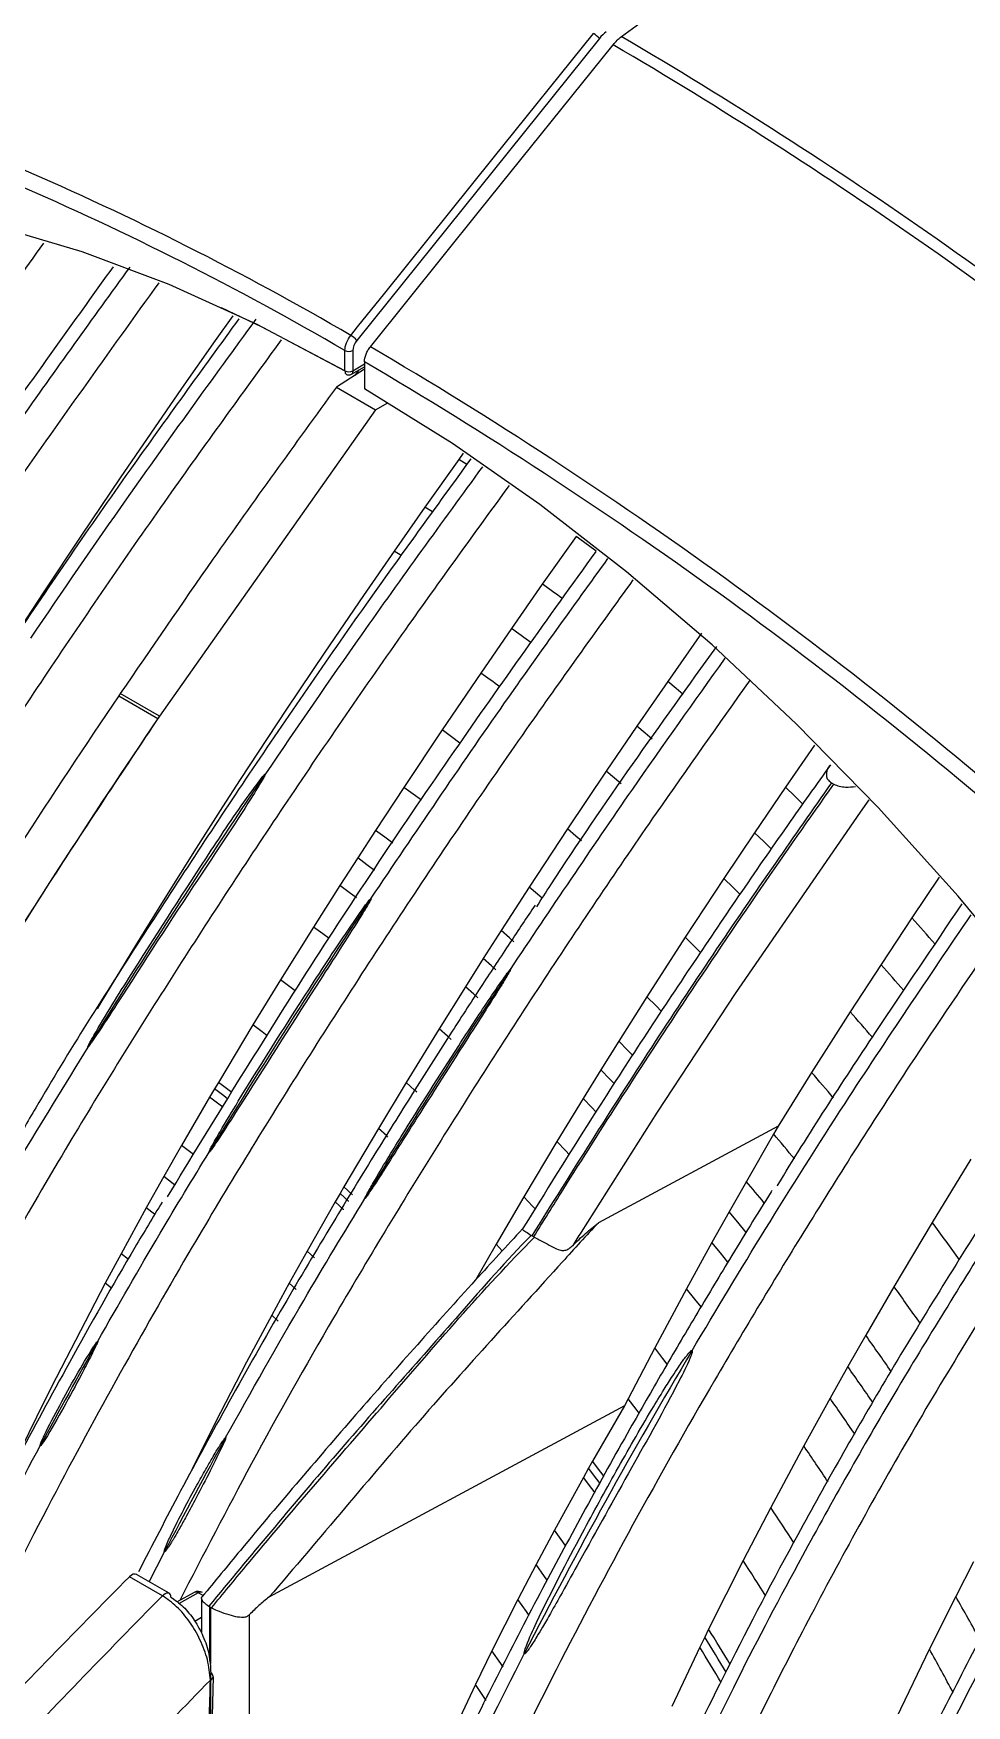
# Model space of a CAD drawing. Extents: x 9.3 to 87.2, y 1.1 to 68.8.
# Drawn here: x 13.492 to 15.177, y 5.016 to 8.033 of the extents above; entities that cross this region are included whole.
import ezdxf

# ---------------------------------------------------------------- set-up
doc = ezdxf.new("R2010")
doc.units = 0
doc.header["$MEASUREMENT"] = 0
doc.layers.add('OBJECT', color=7, linetype='CONTINUOUS')

msp = doc.modelspace()

# ---------------------------------------------------------------- linework, layer by layer
at = {"layer": 'OBJECT'}
for p, q in [((14.5138, 8.0242), (14.0758, 7.4794)), ((13.8522, 7.5236), (13.8206, 7.4791)), ((13.8206, 7.4791), (13.7597, 7.3926)), ((14.0546, 7.4247), (14.0546, 7.4611)), ((14.0687, 7.4611), (14.0687, 7.4247)), ((14.09, 7.4276), (14.0392, 7.3952)), ((14.0667, 7.4184), (14.09, 7.4319)), ((14.0687, 7.4247), (14.09, 7.4369)), ((14.0687, 7.4247), (14.0687, 7.4247)), ((14.079, 7.4255), (14.0724, 7.4164)), ((14.09, 7.4408), (14.09, 7.3921)), ((13.7597, 7.3926), (13.704, 7.3122)), ((14.0392, 7.3952), (14.1099, 7.3543)), ((14.1099, 7.3543), (14.132, 7.3667)), ((14.1099, 7.3543), (13.7198, 6.8014)), ((13.704, 7.3122), (13.6486, 7.2314)), ((14.2679, 7.2758), (14.2599, 7.2646)), ((14.2599, 7.2646), (14.199, 7.1788)), ((14.2744, 7.2558), (14.2599, 7.2646)), ((13.6486, 7.2314), (13.5788, 7.128)), ((14.199, 7.1788), (14.1433, 7.0993)), ((14.2129, 7.1704), (14.199, 7.1788)), ((13.5788, 7.128), (13.5097, 7.0238)), ((14.4718, 7.1256), (14.4109, 7.0395)), ((14.1433, 7.0993), (14.0879, 7.0193)), ((14.156, 7.0916), (14.1433, 7.0993)), ((14.4109, 7.0395), (14.3552, 6.9596)), ((13.5097, 7.0238), (13.4588, 6.9456)), ((14.0879, 7.0193), (14.0181, 6.917)), ((14.3552, 6.9596), (14.2998, 6.8793)), ((14.6983, 6.951), (14.6374, 6.864)), ((14.0181, 6.917), (13.949, 6.8139)), ((14.2998, 6.8793), (14.23, 6.7765)), ((14.6374, 6.864), (14.5817, 6.7833)), ((13.6462, 6.838), (13.7169, 6.7971)), ((13.7198, 6.8014), (13.6491, 6.8422)), ((13.949, 6.8139), (13.898, 6.7367)), ((14.23, 6.7765), (14.1609, 6.673)), ((14.5817, 6.7833), (14.5263, 6.702)), ((13.898, 6.7367), (13.8656, 6.6872)), ((14.9021, 6.7494), (14.8498, 6.6733)), ((14.5263, 6.702), (14.4565, 6.598)), ((13.8656, 6.6872), (13.8335, 6.6376)), ((14.1609, 6.673), (14.1099, 6.5953)), ((14.8498, 6.6733), (14.7941, 6.5912)), ((14.9328, 6.6811), (14.9369, 6.6787)), ((13.8335, 6.6376), (13.7861, 6.5634)), ((14.1099, 6.5953), (14.0776, 6.5456)), ((14.4565, 6.598), (14.3874, 6.4931)), ((14.7941, 6.5912), (14.7387, 6.5084)), ((13.7861, 6.5634), (13.7263, 6.4685)), ((14.0776, 6.5456), (14.0455, 6.4957)), ((14.0455, 6.4957), (13.9981, 6.421)), ((14.3874, 6.4931), (14.3364, 6.4144)), ((14.7387, 6.5084), (14.6689, 6.4024)), ((15.1273, 6.5112), (15.0779, 6.4375)), ((13.7263, 6.4685), (13.6764, 6.3877)), ((15.0779, 6.4375), (15.0222, 6.3531)), ((13.9981, 6.421), (13.9384, 6.3255)), ((14.3364, 6.4144), (14.3041, 6.364)), ((14.6689, 6.4024), (14.5998, 6.2953)), ((13.6764, 6.3877), (13.6142, 6.285)), ((14.3041, 6.364), (14.272, 6.3133)), ((15.0222, 6.3531), (14.9668, 6.2679)), ((13.9384, 6.3255), (13.8885, 6.2442)), ((14.272, 6.3133), (14.2246, 6.2375)), ((13.6142, 6.285), (13.6072, 6.2733)), ((14.5998, 6.2953), (14.5488, 6.2149)), ((14.9668, 6.2679), (14.897, 6.1586)), ((13.8885, 6.2442), (13.8263, 6.1407)), ((14.2246, 6.2375), (14.1649, 6.1404)), ((14.5488, 6.2149), (14.5165, 6.1633)), ((14.5165, 6.1633), (14.4844, 6.1115)), ((14.897, 6.1586), (14.8365, 6.0618)), ((13.8193, 6.1289), (13.8104, 6.1139)), ((13.8263, 6.1407), (13.8193, 6.1289)), ((14.1649, 6.1404), (14.1151, 6.0577)), ((13.8104, 6.1139), (13.7597, 6.0269)), ((14.4844, 6.1115), (14.437, 6.0338)), ((14.1151, 6.0577), (14.0529, 5.9522)), ((14.8365, 6.0618), (14.512, 5.8871)), ((14.8282, 6.0475), (14.7792, 5.9619)), ((14.8365, 6.0618), (14.8282, 6.0475)), ((13.7597, 6.0269), (13.7277, 5.9707)), ((14.437, 6.0338), (14.3773, 5.9341)), ((15.1846, 6.0021), (15.1148, 5.8879)), ((13.7277, 5.9707), (13.696, 5.9142)), ((14.0529, 5.9522), (14.0459, 5.9402)), ((14.7792, 5.9619), (14.748, 5.9069)), ((13.696, 5.9142), (13.6507, 5.8315)), ((13.711, 5.9026), (13.696, 5.9142)), ((14.0369, 5.9249), (13.9862, 5.8361)), ((14.0459, 5.9402), (14.0369, 5.9249)), ((14.3773, 5.9341), (14.3274, 5.8489)), ((14.748, 5.9069), (14.7171, 5.8515)), ((15.1148, 5.8879), (15.0456, 5.7719)), ((14.3917, 5.8637), (14.3906, 5.8644)), ((14.3953, 5.8617), (14.3917, 5.8637)), ((14.3964, 5.8611), (14.3953, 5.8617)), ((13.6507, 5.8315), (13.6221, 5.7782)), ((13.6633, 5.8218), (13.6507, 5.8315)), ((13.9862, 5.8361), (13.9542, 5.7786)), ((13.9994, 5.8238), (13.9862, 5.8361)), ((14.3274, 5.8489), (14.2901, 5.7837)), ((14.3387, 5.8368), (14.3274, 5.8489)), ((14.7171, 5.8515), (14.6713, 5.7684)), ((13.6221, 5.7782), (13.594, 5.7248)), ((13.6334, 5.7693), (13.6221, 5.7782)), ((13.9542, 5.7786), (13.9225, 5.7208)), ((13.9666, 5.7669), (13.9542, 5.7786)), ((14.6713, 5.7684), (14.6137, 5.6614)), ((15.0456, 5.7719), (14.9947, 5.6843)), ((13.594, 5.7248), (13.5515, 5.6426)), ((13.9225, 5.7208), (13.8772, 5.636)), ((13.9338, 5.71), (13.9225, 5.7208)), ((14.9947, 5.6843), (14.9624, 5.6277)), ((13.5515, 5.6426), (13.5246, 5.5898)), ((14.6137, 5.6614), (14.5656, 5.5697)), ((13.8772, 5.636), (13.8486, 5.5812)), ((14.9624, 5.6277), (14.9303, 5.5707)), ((13.5246, 5.5898), (13.4977, 5.5364)), ((13.8486, 5.5812), (13.8205, 5.5263)), ((14.5592, 5.5572), (13.9174, 5.2117)), ((14.5592, 5.5572), (14.5017, 5.4571)), ((14.5656, 5.5697), (14.5592, 5.5572)), ((14.9303, 5.5707), (14.8828, 5.4848)), ((13.4977, 5.5364), (13.4563, 5.4518)), ((13.8205, 5.5263), (13.7781, 5.4416)), ((14.8828, 5.4848), (14.8231, 5.3737)), ((14.4944, 5.4443), (14.4852, 5.4279)), ((14.5017, 5.4571), (14.4944, 5.4443)), ((14.4852, 5.4279), (14.4328, 5.3326)), ((14.8231, 5.3737), (14.7732, 5.2779)), ((14.4328, 5.3326), (14.3996, 5.2706)), ((13.7014, 5.2395), (13.7288, 5.2935)), ((13.7371, 5.2189), (13.6786, 5.2526)), ((14.3996, 5.2706), (14.3668, 5.2077)), ((14.7732, 5.2779), (14.7111, 5.1539)), ((15.1892, 5.2754), (15.1571, 5.2129)), ((13.7251, 5.2144), (13.6658, 5.2487)), ((13.7826, 5.2204), (13.7516, 5.2032)), ((13.7899, 5.2195), (13.7553, 5.2003)), ((13.7985, 5.2145), (13.7899, 5.2195)), ((13.7955, 5.2095), (13.7955, 5.1467)), ((13.8089, 5.1955), (13.8101, 5.1948)), ((13.8101, 5.1948), (13.8126, 5.1934)), ((13.8101, 5.1948), (13.8101, 5.0972)), ((13.8126, 5.1934), (13.8138, 5.1927)), ((13.8126, 5.0921), (13.8126, 5.1934)), ((14.3668, 5.2077), (14.3198, 5.1148)), ((15.1571, 5.2129), (15.1096, 5.1183)), ((13.7838, 5.1682), (13.7955, 5.1757)), ((13.882, 5.1801), (13.882, 4.7759)), ((13.7955, 5.1505), (13.794, 5.1495)), ((14.7041, 5.1396), (14.6952, 5.1214)), ((14.7111, 5.1539), (14.7041, 5.1396)), ((14.3198, 5.1148), (14.2902, 5.0542)), ((14.6952, 5.1214), (14.6445, 5.0147)), ((15.1096, 5.1183), (15.0499, 4.9944)), ((13.8126, 4.7834), (13.8126, 5.075)), ((13.8111, 4.804), (13.8172, 5.0683)), ((14.2902, 5.0542), (14.2611, 4.9931))]:
    msp.add_line(p, q, dxfattribs=at)
at = {"layer": 'OBJECT', "flags": 128}
for points in [[(14.0652, 7.4885), (14.0774, 7.5037), (14.1264, 7.5647), (14.3224, 7.8084), (14.5032, 8.0333)], [(14.1006, 7.4681), (14.2976, 7.7132), (14.5385, 8.0129)], [(12.8805, 7.7395), (12.9795, 7.7435), (13.1241, 7.7377), (13.2727, 7.7185), (13.4248, 7.6858), (13.5797, 7.6398), (13.7368, 7.5808), (13.8953, 7.509), (14.0546, 7.4247)], [(14.0546, 7.4246), (13.9043, 7.5037), (13.8316, 7.538)], [(15.8808, 5.4244), (15.8002, 5.5701), (15.6853, 5.763), (15.5633, 5.9508), (15.435, 6.1329), (15.3008, 6.3083), (15.1614, 6.4765), (15.0172, 6.6366), (14.869, 6.7879), (14.7174, 6.9299), (14.563, 7.0618), (14.4065, 7.1832), (14.2486, 7.2934), (14.09, 7.3921)], [(14.6653, 6.8405), (14.6524, 6.8515), (14.6374, 6.864)], [(13.6491, 6.8422), (13.6487, 6.8417), (13.6484, 6.8412), (13.648, 6.8406), (13.6477, 6.8401), (13.6473, 6.8396), (13.6469, 6.839), (13.6466, 6.8385), (13.6462, 6.838)], [(13.7169, 6.7971), (13.7173, 6.7977), (13.7177, 6.7982), (13.718, 6.7987), (13.7184, 6.7993), (13.7187, 6.7998), (13.7191, 6.8003), (13.7195, 6.8009), (13.7198, 6.8014)], [(14.2622, 6.753), (14.2467, 6.7643), (14.23, 6.7765)], [(14.6092, 6.76), (14.5967, 6.7706), (14.5817, 6.7833)], [(14.5529, 6.6793), (14.5413, 6.6893), (14.5263, 6.702)], [(13.9069, 6.6913), (13.9075, 6.6921), (13.908, 6.6928), (13.9085, 6.6936), (13.909, 6.6944), (13.9096, 6.6951), (13.9101, 6.6959), (13.9106, 6.6967), (13.9111, 6.6975)], [(14.1926, 6.6496), (14.1777, 6.6607), (14.1609, 6.673)], [(14.8808, 6.6432), (14.8664, 6.6573), (14.8498, 6.6733)], [(15.0002, 6.6504), (14.9845, 6.6283), (14.7589, 6.3008), (14.6182, 6.087), (14.4808, 5.8703), (14.4808, 5.8703), (14.4808, 5.8703)], [(14.1411, 6.5724), (14.1267, 6.583), (14.1099, 6.5953)], [(14.4814, 6.5765), (14.4715, 6.5851), (14.4565, 6.598)], [(14.8241, 6.5618), (14.8107, 6.575), (14.7941, 6.5912)], [(14.1081, 6.523), (14.0944, 6.5333), (14.0776, 6.5456)], [(14.0752, 6.4736), (14.0623, 6.4833), (14.0455, 6.4957)], [(14.4105, 6.473), (14.4024, 6.4801), (14.3874, 6.4931)], [(14.7679, 6.4796), (14.7553, 6.4921), (14.7387, 6.5084)], [(14.0262, 6.4001), (14.0148, 6.4086), (13.9981, 6.421)], [(14.3596, 6.3941), (14.3514, 6.4013), (14.3364, 6.4144)], [(14.6963, 6.375), (14.6855, 6.3858), (14.6689, 6.4024)], [(14.3271, 6.3438), (14.3192, 6.3508), (14.3041, 6.364)], [(13.9647, 6.3058), (13.9552, 6.313), (13.9384, 6.3255)], [(14.2946, 6.2934), (14.2871, 6.3001), (14.272, 6.3133)], [(14.626, 6.2688), (14.6165, 6.2785), (14.5998, 6.2953)], [(13.9143, 6.2247), (13.9053, 6.2316), (13.8885, 6.2442)], [(14.2461, 6.2183), (14.2396, 6.2242), (14.2246, 6.2375)], [(14.574, 6.1892), (14.5655, 6.198), (14.5488, 6.2149)], [(14.5408, 6.1384), (14.533, 6.1464), (14.5165, 6.1633)], [(13.8434, 6.1106), (13.8361, 6.1162), (13.8193, 6.1289)], [(13.8507, 6.1222), (13.8431, 6.128), (13.8263, 6.1407)], [(14.1845, 6.1228), (14.18, 6.1269), (14.1649, 6.1404)], [(13.8342, 6.0958), (13.8272, 6.1012), (13.8104, 6.1139)], [(14.5075, 6.0875), (14.5008, 6.0946), (14.4844, 6.1115)], [(14.1323, 6.042), (14.1301, 6.044), (14.1151, 6.0577)], [(13.7812, 6.0105), (13.7765, 6.0141), (13.7597, 6.0269)], [(14.4591, 6.0106), (14.4531, 6.0169), (14.437, 6.0338)], [(13.7472, 5.9557), (13.7444, 5.9578), (13.7277, 5.9707)], [(14.0685, 5.9378), (14.0679, 5.9384), (14.0529, 5.9522)], [(14.0522, 5.9108), (14.052, 5.911), (14.0369, 5.9249)], [(14.0613, 5.9259), (14.0609, 5.9263), (14.0459, 5.9402)], [(14.3977, 5.9124), (14.3932, 5.9172), (14.3773, 5.9341)], [(14.7787, 5.8696), (14.7635, 5.8882), (14.748, 5.9069)], [(14.7458, 5.8162), (14.7324, 5.8328), (14.7171, 5.8515)], [(14.6975, 5.7358), (14.6864, 5.7496), (14.6713, 5.7684)], [(14.6365, 5.6324), (14.6286, 5.6426), (14.6137, 5.6614)], [(14.5855, 5.5439), (14.5802, 5.5508), (14.5656, 5.5697)], [(14.5151, 5.4167), (14.5094, 5.4244), (14.4944, 5.4443)], [(14.5223, 5.4297), (14.5166, 5.4374), (14.5017, 5.4571)], [(14.506, 5.4), (14.5002, 5.4079), (14.4852, 5.4279)], [(14.4536, 5.3041), (14.448, 5.3118), (14.4328, 5.3326)], [(14.4198, 5.2423), (14.415, 5.2492), (14.3996, 5.2706)], [(13.7251, 5.2144), (13.7277, 5.2168), (13.7303, 5.2185), (13.7329, 5.2194), (13.7353, 5.2195), (13.7371, 5.2189)], [(14.3871, 5.1789), (14.3824, 5.1857), (14.3668, 5.2077)], [(14.34, 5.0856), (14.3357, 5.0918), (14.3198, 5.1148)], [(14.3096, 5.0255), (14.3062, 5.0306), (14.2902, 5.0542)]]:
    msp.add_lwpolyline(points, dxfattribs=at)
at = {"layer": 'OBJECT'}
for centre, radius, start, end in [((14.4841, 8.0003), 0.0381, 38.7724, 59.9376), ((10.3419, 0.8356), 8.3344, 50.33633, 59.64725), ((11.2463, 2.6506), 5.5992, 59.7717, 73.5415), ((10.331, 0.8278), 8.3264, 50.33636, 59.64711), ((11.2459, 2.6406), 5.5791, 59.7722, 73.5416), ((14.0461, 7.4555), 0.0381, 38.77, 59.9402), ((14.0617, 7.4748), 0.0154, 242.6097, 297.3899), ((9.9843, 0.4625), 8.1254, 48.76405, 59.56249), ((14.0617, 7.4384), 0.0154, 242.6097, 297.3899), ((14.0616, 7.4382), 0.0152, 242.6823, 297.9447), ((9.9883, 0.4602), 8.0964, 48.76408, 59.56201), ((12.4017, 4.2133), 3.573, 53.8785, 54.5957), ((12.3565, 4.1602), 3.5372, 53.7708, 54.4917), ((12.3467, 4.1546), 3.4499, 53.6701, 54.3964), ((12.312, 4.1138), 3.4058, 53.5783, 54.2914), ((25.9034, -1.4748), 14.8101, 145.85517, 148.36462), ((25.9741, -1.5156), 14.8101, 145.85517, 148.36462), ((26.0511, -1.5479), 14.6753, 145.84514, 148.11336), ((13.7894, 6.4878), 0.235, 59.9858, 60.3077), ((13.7814, 6.4737), 0.2512, 59.7078, 60.016), ((25.9716, -1.4301), 14.26, 146.34405, 148.52788), ((11.4979, 3.2108), 4.8195, 41.2775, 42.0288), ((25.7068, -1.1647), 13.612, 146.52103, 148.58014), ((11.4743, 3.1902), 4.753, 40.966, 41.7169), ((11.4459, 3.1653), 4.6928, 40.6434, 41.3871), ((11.4081, 3.132), 4.6187, 40.1867, 40.9414), ((11.3779, 3.1052), 4.5345, 39.7125, 40.4568), ((11.3665, 3.0944), 4.4574, 39.3889, 40.0395), ((11.1792, 2.95), 4.9112, 35.7681, 36.7415), ((11.1604, 2.9353), 4.8106, 35.158, 36.1331), ((22.8184, 0.479), 10.5738, 150.5764, 151.74406), ((11.148, 2.9256), 4.7336, 34.684, 35.6468), ((23.2424, 0.5648), 9.9612, 149.25556, 152.85535), ((11.139, 2.9187), 4.6858, 34.3504, 35.3198), ((11.1345, 2.9149), 4.6326, 33.9988, 34.9795), ((22.5891, 0.6786), 9.9901, 151.14514, 152.48728), ((11.1245, 2.9071), 4.5573, 33.4579, 34.4446), ((11.1218, 2.9042), 4.4495, 32.727, 33.7111), ((19.3452, 2.5952), 4.4672, 141.5449, 165.3919), ((11.1215, 2.9031), 4.356, 32.0296, 33.0365), ((13.7899, 5.2072), 0.015, 60.0027, 119.0149), ((13.7855, 5.2136), 0.00732, 53.1671, 113.2053), ((13.7943, 5.2134), 0.00754, 65.693, 125.6177), ((13.733, 5.2129), 0.00723, 352.9065, 55.7831), ((11.0644, 2.8693), 4.7163, 28.6943, 29.7971), ((11.1281, 2.9062), 4.2161, 30.98, 31.988), ((11.1294, 2.9071), 4.228, 31.0931, 32.1011), ((11.13, 2.9072), 4.1968, 30.8272, 31.8426), ((11.0816, 2.879), 4.6086, 27.955, 29.0701), ((13.8091, 5.0683), 0.00764, 1.1388, 64.73), ((13.8087, 5.0697), 0.00811, 291.8033, 350.6336)]:
    msp.add_arc(centre, radius, start, end, dxfattribs=at)
for centre, major_axis, start_param, end_param in [((13.6706, 5.24), (0.0084, 0.0125), 0.040837, 1.262095), ((16.8634, -0.5513), (5.5684, 8.3217), 1.262095, 1.306294)]:
    msp.add_ellipse(centre, major_axis=major_axis, ratio=0.616702, start_param=start_param, end_param=end_param, dxfattribs=at)
for points, knots in [([(14.5535, 8.0276), (14.8377, 8.2372), (15.4065, 8.6569), (16.2715, 9.2525), (16.8525, 9.6215), (17.1466, 9.8082)], [0, 0, 0, 0, 0.330352, 0.661122, 1, 1, 1, 1]), ([(14.527, 9.4485), (14.3159, 9.3058), (13.8863, 9.0152), (13.2667, 8.5557), (12.8072, 8.1991), (12.5633, 7.993), (12.5146, 7.9518)], [0, 0, 0, 0, 0.300618, 0.611864, 0.922499, 1, 1, 1, 1]), ([(12.1764, 5.3337), (12.2019, 5.3997), (12.2596, 5.5488), (12.3613, 5.7734), (12.4765, 6.0007), (12.5885, 6.2121), (12.726, 6.4581), (12.8942, 6.7377), (13.0965, 7.0553), (13.3016, 7.3604), (13.4425, 7.5586), (13.511, 7.6549)], [0, 0, 0, 0, 0.080478, 0.181791, 0.276274, 0.364567, 0.44806, 0.589546, 0.727254, 0.867432, 1, 1, 1, 1]), ([(13.6361, 7.6121), (13.5711, 7.522), (13.4334, 7.331), (13.2327, 7.0361), (13.0323, 6.7287), (12.9068, 6.5216), (12.8438, 6.4176)], [0, 0, 0, 0, 0.233636, 0.495516, 0.746694, 1, 1, 1, 1]), ([(13.2251, 6.979), (13.3048, 7.0971), (13.4491, 7.3109), (13.5995, 7.5188), (13.6668, 7.6118)], [0, 0, 0, 0, 0.552236, 1, 1, 1, 1]), ([(12.3449, 5.2364), (12.3684, 5.2944), (12.4189, 5.4196), (12.5183, 5.6406), (12.6445, 5.8894), (12.7871, 6.1519), (12.9624, 6.4554), (13.1809, 6.8051), (13.4442, 7.2008), (13.6283, 7.457), (13.7192, 7.5836)], [0, 0, 0, 0, 0.069792, 0.150666, 0.267679, 0.375936, 0.477828, 0.651228, 0.827697, 1, 1, 1, 1]), ([(13.8631, 7.5183), (13.7971, 7.4276), (13.6578, 7.2358), (13.4548, 6.9411), (13.2547, 6.6343), (13.1174, 6.4192), (13.0502, 6.3022), (13.0432, 6.29)], [0, 0, 0, 0, 0.2290929, 0.4841426, 0.7272432, 0.9716536, 1, 1, 1, 1]), ([(13.8937, 7.5175), (13.8153, 7.41), (13.6774, 7.2206), (13.5444, 7.0264), (13.4869, 6.9424)], [0, 0, 0, 0, 0.567749, 1, 1, 1, 1]), ([(14.0546, 7.4611), (14.0546, 7.4633), (14.0548, 7.4656), (14.0558, 7.4702), (14.0565, 7.4727), (14.0593, 7.4798), (14.0619, 7.4845), (14.0652, 7.4885)], [0, 0, 0, 0, 0.25, 0.25, 0.5, 0.5, 1, 1, 1, 1]), ([(13.9396, 7.4807), (13.8733, 7.3895), (13.7343, 7.1983), (13.5325, 6.9051), (13.3335, 6.6021), (13.1404, 6.293), (12.9731, 6.0039), (12.8264, 5.7337), (12.734, 5.5547), (12.6882, 5.4524), (12.6802, 5.4345)], [0, 0, 0, 0, 0.1415155, 0.296778, 0.4447502, 0.593217, 0.7497846, 0.859323, 0.9754964, 1, 1, 1, 1]), ([(14.09, 7.4408), (14.09, 7.4451), (14.091, 7.4499), (14.0937, 7.457), (14.0949, 7.4594), (14.0975, 7.4639), (14.0989, 7.4661), (14.1006, 7.4681)], [0, 0, 0, 0, 0.5, 0.5, 0.75, 0.75, 1, 1, 1, 1]), ([(14.0546, 7.4246), (14.0547, 7.4236), (14.0548, 7.4216), (14.0555, 7.4194), (14.0564, 7.4188), (14.0568, 7.4185)], [0, 0, 0, 0, 0.338121, 0.657156, 1, 1, 1, 1]), ([(14.0687, 7.4247), (14.0687, 7.4237), (14.0686, 7.4217), (14.0679, 7.4195), (14.0671, 7.4188), (14.0667, 7.4185)], [0, 0, 0, 0, 0.3357529, 0.6525021, 1, 1, 1, 1]), ([(14.0392, 7.3952), (13.9645, 7.2922), (13.8323, 7.11), (13.7046, 6.9233), (13.6491, 6.8422)], [0, 0, 0, 0, 0.565398, 1, 1, 1, 1]), ([(14.0568, 7.4185), (14.0569, 7.4184), (14.058, 7.4175), (14.0607, 7.417), (14.064, 7.4171), (14.0659, 7.4181), (14.0667, 7.4185)], [0, 0, 0, 0, 0.0548934, 0.3978854, 0.7452001, 1, 1, 1, 1]), ([(14.282, 7.266), (14.2186, 7.1788), (14.0826, 6.9916), (13.8834, 6.7025), (13.6851, 6.3991), (13.5489, 6.1858), (13.4819, 6.0697), (13.4746, 6.0571)], [0, 0, 0, 0, 0.223651, 0.480257, 0.724814, 0.970188, 1, 1, 1, 1]), ([(14.3028, 7.2515), (14.2295, 7.151), (14.0967, 6.9686), (13.9686, 6.7814), (13.9111, 6.6975)], [0, 0, 0, 0, 0.551185, 1, 1, 1, 1]), ([(14.351, 7.2178), (14.2882, 7.1315), (14.1521, 6.9442), (13.9525, 6.6538), (13.7516, 6.3475), (13.5563, 6.0346), (13.3877, 5.7411), (13.2382, 5.4668), (13.1127, 5.2129), (13.0218, 5.014), (12.977, 4.9), (12.9679, 4.8768)], [0, 0, 0, 0, 0.118145, 0.256403, 0.388184, 0.520674, 0.660678, 0.758806, 0.86288, 0.972064, 1, 1, 1, 1]), ([(13.7342, 5.9343), (13.8169, 6.0693), (13.9837, 6.3417), (14.2431, 6.7296), (14.4221, 6.979), (14.5079, 7.0986)], [0, 0, 0, 0, 0.338229, 0.682446, 1, 1, 1, 1]), ([(14.1019, 6.4728), (14.1816, 6.5909), (14.3213, 6.798), (14.4668, 6.9993), (14.5294, 7.0858)], [0, 0, 0, 0, 0.570347, 1, 1, 1, 1]), ([(14.5745, 7.0474), (14.512, 6.9607), (14.3754, 6.7711), (14.1747, 6.4758), (13.9712, 6.1616), (13.7992, 5.8811), (13.6538, 5.6269), (13.5292, 5.3977), (13.4025, 5.1491), (13.319, 4.9705), (13.2807, 4.8745), (13.2791, 4.8703)], [0, 0, 0, 0, 0.127104, 0.277799, 0.422393, 0.56876, 0.665196, 0.76701, 0.875884, 0.99462, 1, 1, 1, 1]), ([(14.4007, 6.4574), (14.4092, 6.4707), (14.5127, 6.6316), (14.6239, 6.7857), (14.7259, 6.9271)], [0, 0, 0, 0, 0.0824762, 1, 1, 1, 1]), ([(14.3532, 6.3441), (14.4263, 6.4532), (14.5532, 6.6428), (14.6851, 6.8276), (14.7411, 6.906)], [0, 0, 0, 0, 0.575682, 1, 1, 1, 1]), ([(14.7859, 6.8667), (14.7291, 6.7869), (14.6028, 6.6092), (14.4143, 6.3294), (14.2197, 6.0258), (14.0431, 5.7345), (13.888, 5.4601), (13.7992, 5.2884), (13.7565, 5.2059)], [0, 0, 0, 0, 0.151134, 0.336457, 0.518247, 0.70372, 0.857584, 1, 1, 1, 1]), ([(13.7198, 6.8014), (13.6532, 6.7017), (13.5201, 6.5025), (13.3418, 6.2162), (13.1827, 5.9438), (13.0905, 5.772), (13.0441, 5.6855)], [0, 0, 0, 0, 0.276277, 0.552211, 0.774542, 1, 1, 1, 1]), ([(14.931, 6.7138), (14.9051, 6.6774), (14.8194, 6.557), (14.6748, 6.3448), (14.5152, 6.1019), (14.4165, 5.9427), (14.3752, 5.8761)], [0, 0, 0, 0, 0.1338266, 0.4429657, 0.76693, 1, 1, 1, 1]), ([(14.9311, 6.7136), (14.9304, 6.713), (14.9264, 6.7096), (14.924, 6.7019), (14.9229, 6.693), (14.9264, 6.6857), (14.9308, 6.6825), (14.9328, 6.6811)], [0, 0, 0, 0, 0.065475, 0.356114, 0.648549, 0.83602, 1, 1, 1, 1]), ([(13.5904, 6.2042), (13.5904, 6.2042), (13.5904, 6.2042), (13.5903, 6.2042), (13.5903, 6.2042), (13.5903, 6.2043), (13.5903, 6.2044), (13.5904, 6.2049), (13.5908, 6.2059), (13.5918, 6.208), (13.594, 6.2122), (13.5986, 6.2204), (13.6243, 6.2646), (13.6959, 6.3789), (13.7895, 6.5236), (13.8668, 6.6403), (13.8993, 6.6833), (13.9058, 6.6919)], [0, 0, 0, 0, 0.000004, 0.000043, 0.000132, 0.000204, 0.000423, 0.000858, 0.002599, 0.006075, 0.013025, 0.026924, 0.054721, 0.277103, 0.7219, 0.944334, 1, 1, 1, 1]), ([(13.9081, 6.6906), (13.9006, 6.6782), (13.8629, 6.6162), (13.7717, 6.4819), (13.6795, 6.3389), (13.6158, 6.2401), (13.5985, 6.2146), (13.5934, 6.2074), (13.5913, 6.2049), (13.5908, 6.2045), (13.5906, 6.2043), (13.5905, 6.2042), (13.5904, 6.2042), (13.5904, 6.2042), (13.5904, 6.2042), (13.5904, 6.2042)], [0, 0, 0, 0, 0.0753734, 0.376432, 0.837708, 0.9531372, 0.9819956, 0.9964303, 0.9982346, 0.9991377, 0.9995897, 0.9998168, 0.9999314, 0.9999758, 1, 1, 1, 1]), ([(13.9058, 6.6919), (13.9063, 6.6926), (13.9072, 6.6937), (13.9084, 6.6951), (13.9092, 6.6959), (13.9098, 6.6965), (13.9102, 6.6969), (13.9105, 6.6972), (13.9107, 6.6973), (13.9109, 6.6974), (13.911, 6.6975), (13.9111, 6.6975), (13.9111, 6.6975), (13.9111, 6.6975)], [0, 0, 0, 0, 0.326158, 0.544988, 0.692102, 0.791242, 0.858308, 0.903966, 0.935333, 0.96621, 0.979398, 0.992715, 1, 1, 1, 1]), ([(13.9111, 6.6975), (13.9111, 6.6974), (13.9112, 6.6974), (13.9112, 6.6973), (13.9112, 6.6971), (13.9109, 6.696), (13.9098, 6.6938), (13.9088, 6.6918), (13.9081, 6.6906)], [0, 0, 0, 0, 0.008152, 0.01895, 0.038891, 0.124454, 0.462158, 1, 1, 1, 1]), ([(14.9328, 6.6811), (14.899, 6.6329), (14.7885, 6.4758), (14.6059, 6.2048), (14.4631, 5.9775), (14.3917, 5.8637)], [0, 0, 0, 0, 0.180796, 0.589987, 1, 1, 1, 1]), ([(14.3953, 5.8617), (14.4128, 5.8899), (14.5007, 6.0314), (14.6367, 6.2418), (14.8007, 6.4851), (14.8929, 6.6161), (14.9369, 6.6787)], [0, 0, 0, 0, 0.101586, 0.508022, 0.765103, 1, 1, 1, 1]), ([(14.9369, 6.6787), (14.9401, 6.6773), (14.9464, 6.6745), (14.9604, 6.673), (14.9703, 6.674), (14.9762, 6.6746)], [0, 0, 0, 0, 0.285275, 0.568246, 1, 1, 1, 1]), ([(14.3978, 6.4604), (14.3826, 6.4378), (14.3508, 6.3903), (14.3009, 6.3144), (14.2436, 6.2261), (14.1798, 6.126), (14.108, 6.011), (14.0289, 5.8812), (13.9392, 5.7307), (13.8475, 5.5691), (13.7601, 5.4088), (13.707, 5.306), (13.6818, 5.2572)], [0, 0, 0, 0, 0.058387, 0.122985, 0.194808, 0.2842, 0.377276, 0.485157, 0.609385, 0.752203, 0.882313, 1, 1, 1, 1]), ([(13.8094, 6.0148), (13.8094, 6.0148), (13.8094, 6.0148), (13.8093, 6.0148), (13.8093, 6.0149), (13.8093, 6.015), (13.8093, 6.0151), (13.8094, 6.0154), (13.8096, 6.0159), (13.8107, 6.0188), (13.8172, 6.0309), (13.8344, 6.061), (13.8953, 6.1615), (13.977, 6.2899), (14.0551, 6.4086), (14.0893, 6.4574), (14.0984, 6.4693), (14.1009, 6.4721), (14.1016, 6.4728), (14.1018, 6.4729), (14.1019, 6.4729), (14.1019, 6.4728), (14.1019, 6.4728)], [0, 0, 0, 0, 0.000034, 0.000095, 0.000216, 0.000365, 0.000685, 0.001002, 0.001923, 0.003764, 0.01849, 0.077369, 0.195114, 0.665634, 0.916259, 0.978931, 0.994615, 0.998554, 0.999551, 0.999782, 0.999905, 1, 1, 1, 1]), ([(14.1019, 6.4728), (14.1019, 6.4728), (14.102, 6.4728), (14.102, 6.4728), (14.102, 6.4726), (14.1018, 6.4718), (14.1003, 6.4686), (14.0933, 6.4563), (14.0632, 6.4081), (13.9866, 6.2901), (13.9054, 6.1616), (13.8411, 6.0611), (13.822, 6.0312), (13.8132, 6.0192), (13.8108, 6.0157), (13.8096, 6.0148), (13.8095, 6.0148), (13.8094, 6.0148), (13.8094, 6.0148), (13.8094, 6.0148)], [0, 0, 0, 0, 0.0000918, 0.0002132, 0.0004375, 0.0012193, 0.0049865, 0.019957, 0.079767, 0.3189407, 0.7971679, 0.9168457, 0.9766886, 0.9916508, 0.9991483, 0.9996178, 0.9998545, 0.999953, 1, 1, 1, 1]), ([(14.8349, 5.9537), (14.835, 5.9539), (14.892, 6.0478), (15.0028, 6.2181), (15.1164, 6.3855), (15.1687, 6.4626)], [0, 0, 0, 0, 0.001142, 0.539747, 1, 1, 1, 1]), ([(14.6812, 5.657), (14.7249, 5.7299), (14.8148, 5.8799), (14.9815, 6.1431), (15.1083, 6.3301), (15.1848, 6.4429)], [0, 0, 0, 0, 0.272218, 0.560835, 1, 1, 1, 1]), ([(15.225, 6.3952), (15.1745, 6.3209), (15.0593, 6.1514), (14.8913, 5.887), (14.7246, 5.6105), (14.5736, 5.344), (14.4318, 5.0758), (14.3027, 4.8139), (14.1905, 4.5521), (14.0915, 4.2937), (13.999, 4.0211), (13.9403, 3.7981), (13.9222, 3.6714), (13.9172, 3.6361)], [0, 0, 0, 0, 0.086435, 0.19718, 0.300067, 0.39545, 0.490056, 0.590689, 0.675744, 0.766113, 0.861709, 0.961408, 1, 1, 1, 1]), ([(14.3532, 6.3441), (14.3532, 6.3441), (14.3532, 6.3441), (14.3533, 6.344), (14.3533, 6.3439), (14.3531, 6.3433), (14.352, 6.3409), (14.3469, 6.3319), (14.3251, 6.2967), (14.2695, 6.2102), (14.2015, 6.1031), (14.1421, 6.0096), (14.1126, 5.9621), (14.098, 5.9414), (14.0925, 5.9326), (14.0909, 5.9313), (14.0908, 5.9313), (14.0908, 5.9313), (14.0908, 5.9313), (14.0908, 5.9313), (14.0907, 5.9313)], [0, 0, 0, 0, 0.000074, 0.000169, 0.000348, 0.001121, 0.004172, 0.016323, 0.064876, 0.259041, 0.647344, 0.841485, 0.938556, 0.987097, 0.999253, 0.999633, 0.999824, 0.999893, 0.999963, 1, 1, 1, 1]), ([(14.0907, 5.9313), (14.0907, 5.9313), (14.0907, 5.9313), (14.0907, 5.9314), (14.0907, 5.9315), (14.0908, 5.9321), (14.0919, 5.9345), (14.0968, 5.944), (14.118, 5.9807), (14.1728, 6.0705), (14.242, 6.1798), (14.3041, 6.2744), (14.3335, 6.3179), (14.3465, 6.336), (14.3504, 6.3412), (14.3522, 6.3433), (14.3528, 6.3439), (14.3531, 6.3441), (14.3531, 6.3441), (14.3532, 6.3441), (14.3532, 6.3441), (14.3532, 6.3441), (14.3532, 6.3441)], [0, 0, 0, 0, 0.000076, 0.000176, 0.000361, 0.001009, 0.00413, 0.016532, 0.066082, 0.264225, 0.660486, 0.858604, 0.957666, 0.982432, 0.994818, 0.997915, 0.999468, 0.999733, 0.999823, 0.999913, 0.999966, 1, 1, 1, 1]), ([(13.5904, 6.2042), (13.5485, 6.1363), (13.4725, 6.0133), (13.4002, 5.8879), (13.3678, 5.8317)], [0, 0, 0, 0, 0.5516486, 1, 1, 1, 1]), ([(13.6084, 5.6735), (13.6456, 5.7386), (13.711, 5.8534), (13.7797, 5.9661), (13.8094, 6.0148)], [0, 0, 0, 0, 0.5678069, 1, 1, 1, 1]), ([(14.8253, 5.9454), (14.8248, 5.9446), (14.7987, 5.9034), (14.7529, 5.8282), (14.6877, 5.7201), (14.6279, 5.6183), (14.5339, 5.455), (14.4084, 5.2249), (14.276, 4.9664), (14.1724, 4.7396), (14.0935, 4.551), (14.022, 4.3641), (13.9689, 4.2139), (13.9323, 4.1022), (13.9096, 4.0264), (13.8873, 3.9451), (13.8633, 3.847), (13.8407, 3.7426), (13.8296, 3.6717), (13.8249, 3.6415)], [0, 0, 0, 0, 0.001143, 0.056663, 0.102242, 0.147803, 0.193729, 0.321032, 0.452139, 0.531466, 0.612722, 0.692934, 0.769108, 0.803379, 0.834752, 0.865575, 0.90693, 0.960454, 1, 1, 1, 1]), ([(13.7246, 5.9248), (13.7081, 5.8975), (13.6506, 5.8022), (13.5626, 5.6459), (13.46, 5.4568), (13.3651, 5.2759), (13.2732, 5.084), (13.2065, 4.9342), (13.1709, 4.8461), (13.1637, 4.8282)], [0, 0, 0, 0, 0.077181, 0.270062, 0.434298, 0.598973, 0.765553, 0.952492, 1, 1, 1, 1]), ([(13.8393, 5.4998), (13.8857, 5.5826), (13.9671, 5.7279), (14.0536, 5.8702), (14.0907, 5.9313)], [0, 0, 0, 0, 0.570137, 1, 1, 1, 1]), ([(14.512, 5.8871), (14.512, 5.8871), (14.4901, 5.8643), (14.383, 5.7454), (14.1812, 5.5267), (14.0089, 5.3173), (13.9174, 5.2117), (13.9174, 5.2117)], [0, 0, 0, 0, 0.0000025, 0.1070593, 0.5353685, 0.9999975, 1, 1, 1, 1]), ([(15.2169, 5.907), (15.1536, 5.8059), (15.0341, 5.6146), (14.8776, 5.3377), (14.7489, 5.0938), (14.6473, 4.8843), (14.5674, 4.7083), (14.5045, 4.5606), (14.4584, 4.4449), (14.424, 4.3541), (14.3982, 4.2832), (14.3755, 4.2187), (14.3528, 4.1517), (14.328, 4.0755), (14.2982, 3.9799), (14.2667, 3.8631), (14.2378, 3.7392), (14.2239, 3.6556), (14.2177, 3.6183)], [0, 0, 0, 0, 0.139504, 0.263786, 0.371369, 0.462022, 0.537022, 0.599234, 0.652142, 0.68528, 0.715465, 0.742822, 0.767682, 0.801044, 0.840117, 0.889918, 0.950886, 1, 1, 1, 1]), ([(14.4661, 5.8466), (14.4735, 5.8538), (14.4885, 5.8682), (14.5042, 5.8808), (14.512, 5.8871)], [0, 0, 0, 0, 0.498857, 1, 1, 1, 1]), ([(14.3751, 5.8762), (14.3468, 5.8456), (14.2479, 5.7384), (14.0775, 5.546), (13.9136, 5.3545), (13.82, 5.2407), (13.7971, 5.2128)], [0, 0, 0, 0, 0.143609, 0.502351, 0.878412, 1, 1, 1, 1]), ([(14.3906, 5.8644), (14.3906, 5.8644), (14.3464, 5.8198), (14.2283, 5.6836), (14.0322, 5.4647), (13.8834, 5.2853), (13.8089, 5.1955)], [0, 0, 0, 0, 0.0000027, 0.2177034, 0.6086179, 1, 1, 1, 1]), ([(13.8138, 5.1927), (13.8345, 5.2177), (13.9378, 5.3429), (14.1316, 5.5661), (14.304, 5.7677), (14.3964, 5.861), (14.3964, 5.861)], [0, 0, 0, 0, 0.10881, 0.544285, 0.999997, 1, 1, 1, 1]), ([(15.3009, 5.8743), (15.2298, 5.7602), (15.0901, 5.536), (14.9031, 5.1987), (14.7421, 4.8777), (14.6074, 4.5767), (14.4951, 4.2911), (14.3995, 4.0082), (14.3353, 3.78), (14.3161, 3.6498), (14.3106, 3.6128)], [0, 0, 0, 0, 0.158864, 0.312281, 0.455055, 0.584144, 0.705414, 0.824941, 0.95025, 1, 1, 1, 1]), ([(14.3751, 5.8763), (14.3749, 5.8759), (14.3746, 5.875), (14.3806, 5.8717), (14.3873, 5.8668), (14.3906, 5.8644)], [0, 0, 0, 0, 0.296343, 0.648149, 1, 1, 1, 1]), ([(14.3906, 5.8644), (14.3906, 5.8644), (14.3906, 5.8644), (14.3906, 5.8644), (14.3906, 5.8644)], [0, 0, 0, 0, 0.969894, 1, 1, 1, 1]), ([(14.3964, 5.861), (14.3964, 5.861), (14.3964, 5.861), (14.3964, 5.8611), (14.3964, 5.8611)], [0, 0, 0, 0, 0.030106, 1, 1, 1, 1]), ([(14.3964, 5.8611), (14.3994, 5.8597), (14.4067, 5.8563), (14.4196, 5.8492), (14.4328, 5.8419), (14.4434, 5.8375), (14.4517, 5.8371), (14.4592, 5.8404), (14.4636, 5.8444), (14.4661, 5.8466)], [0, 0, 0, 0, 0.132474, 0.329582, 0.525438, 0.670843, 0.771974, 0.87275, 1, 1, 1, 1]), ([(14.4808, 5.8703), (14.4808, 5.8703), (14.4757, 5.8625), (14.4709, 5.8545), (14.4661, 5.8466)], [0, 0, 0, 0, 0.000082, 1, 1, 1, 1]), ([(15.2284, 5.8749), (15.1672, 5.777), (15.0463, 5.5838), (14.8925, 5.3112), (14.763, 5.0667), (14.6924, 4.9193), (14.6581, 4.8477)], [0, 0, 0, 0, 0.2943602, 0.581245, 0.7968207, 1, 1, 1, 1]), ([(15.6178, 5.8654), (15.5928, 5.8253), (15.526, 5.7186), (15.4138, 5.5283), (15.2741, 5.2802), (15.1804, 5.0972), (15.1298, 4.9985)], [0, 0, 0, 0, 0.142751, 0.379522, 0.665215, 1, 1, 1, 1]), ([(15.1427, 4.9684), (15.1865, 5.0539), (15.2739, 5.2249), (15.4356, 5.517), (15.5599, 5.7192), (15.6338, 5.8395)], [0, 0, 0, 0, 0.2885603, 0.576976, 1, 1, 1, 1]), ([(13.5045, 5.4847), (13.5045, 5.4848), (13.5044, 5.4848), (13.5044, 5.4849), (13.5043, 5.4854), (13.5047, 5.487), (13.507, 5.4933), (13.5183, 5.5175), (13.5493, 5.5758), (13.5801, 5.6315), (13.6044, 5.6686), (13.6068, 5.672), (13.6079, 5.6732), (13.6082, 5.6735), (13.6083, 5.6735), (13.6084, 5.6735), (13.6084, 5.6735), (13.6084, 5.6735), (13.6084, 5.6735)], [0, 0, 0, 0, 0.000513, 0.001164, 0.002396, 0.006863, 0.024578, 0.095126, 0.377004, 0.940608, 0.975824, 0.993443, 0.997857, 0.998962, 0.999517, 0.999719, 0.99998, 1, 1, 1, 1]), ([(13.6084, 5.6735), (13.6084, 5.6735), (13.6084, 5.6735), (13.6085, 5.6735), (13.6085, 5.6734), (13.6085, 5.6733), (13.6085, 5.673), (13.6084, 5.6724), (13.6077, 5.6706), (13.6047, 5.6638), (13.5965, 5.6473), (13.5782, 5.612), (13.5513, 5.5621), (13.5265, 5.5176), (13.5108, 5.4922), (13.5064, 5.4863), (13.5051, 5.4849), (13.5047, 5.4847), (13.5046, 5.4847), (13.5045, 5.4847), (13.5045, 5.4847)], [0, 0, 0, 0, 0.000012, 0.000139, 0.000413, 0.0008, 0.002038, 0.004501, 0.009419, 0.029084, 0.107719, 0.26497, 0.579487, 0.894186, 0.972942, 0.992717, 0.997725, 0.998892, 0.999519, 1, 1, 1, 1]), ([(14.3784, 5.1095), (14.3783, 5.1095), (14.3782, 5.1096), (14.3781, 5.11), (14.378, 5.1112), (14.379, 5.1162), (14.3859, 5.1348), (14.4194, 5.2072), (14.4741, 5.3118), (14.5442, 5.4397), (14.5937, 5.526), (14.6283, 5.5829), (14.6444, 5.6084), (14.6555, 5.6253), (14.6632, 5.6364), (14.6685, 5.6438), (14.6723, 5.6487), (14.6749, 5.6519), (14.6767, 5.6539), (14.6781, 5.6553), (14.6791, 5.6562), (14.6799, 5.6568), (14.6805, 5.6571), (14.6809, 5.6572), (14.6811, 5.6571), (14.6812, 5.657)], [0, 0, 0, 0, 0.000435, 0.000993, 0.002039, 0.006642, 0.024814, 0.097193, 0.386386, 0.588582, 0.793128, 0.860987, 0.906473, 0.936983, 0.957465, 0.971232, 0.980501, 0.986757, 0.990995, 0.993881, 0.995864, 0.997741, 0.998586, 0.99944, 1, 1, 1, 1]), ([(14.6812, 5.657), (14.6813, 5.657), (14.6815, 5.6569), (14.6816, 5.6564), (14.6817, 5.6552), (14.6806, 5.6504), (14.6732, 5.6323), (14.6378, 5.5622), (14.5693, 5.4409), (14.4985, 5.3135), (14.4499, 5.2259), (14.4278, 5.1864), (14.4126, 5.1601), (14.4023, 5.1426), (14.3951, 5.1311), (14.3902, 5.1234), (14.3868, 5.1184), (14.3843, 5.115), (14.3826, 5.1129), (14.3814, 5.1115), (14.3805, 5.1106), (14.3798, 5.1099), (14.3793, 5.1096), (14.3788, 5.1094), (14.3786, 5.1094), (14.3785, 5.1094), (14.3784, 5.1095)], [0, 0, 0, 0, 0.000522, 0.001189, 0.002443, 0.006959, 0.024865, 0.096172, 0.38105, 0.68937, 0.791599, 0.860055, 0.905918, 0.936663, 0.957291, 0.971145, 0.980463, 0.986744, 0.99099, 0.993874, 0.995846, 0.99721, 0.99864, 0.999214, 0.999697, 1, 1, 1, 1]), ([(13.7288, 5.2935), (13.7287, 5.2935), (13.7287, 5.2936), (13.7286, 5.2938), (13.7285, 5.2945), (13.7291, 5.2972), (13.7329, 5.3076), (13.7515, 5.3477), (13.7764, 5.3945), (13.8018, 5.4398), (13.8135, 5.4601), (13.8215, 5.4736), (13.827, 5.4825), (13.8308, 5.4885), (13.8333, 5.4924), (13.8351, 5.495), (13.8364, 5.4968), (13.8372, 5.4979), (13.8378, 5.4986), (13.8382, 5.4991), (13.8386, 5.4994), (13.8388, 5.4996), (13.839, 5.4997), (13.8391, 5.4998), (13.8392, 5.4998), (13.8393, 5.4998), (13.8393, 5.4998)], [0, 0, 0, 0, 0.000658, 0.001513, 0.003102, 0.009913, 0.036809, 0.143917, 0.571944, 0.713076, 0.807599, 0.870901, 0.913299, 0.941705, 0.960746, 0.97352, 0.982099, 0.987873, 0.991769, 0.99441, 0.996212, 0.997455, 0.998733, 0.999253, 0.999696, 1, 1, 1, 1]), ([(13.8393, 5.4998), (13.8393, 5.4998), (13.8393, 5.4997), (13.8394, 5.4996), (13.8394, 5.4993), (13.8391, 5.4978), (13.837, 5.4921), (13.8268, 5.4702), (13.8085, 5.4339), (13.7864, 5.3913), (13.7686, 5.3582), (13.7563, 5.3362), (13.748, 5.3216), (13.7422, 5.3119), (13.7382, 5.3055), (13.7354, 5.3012), (13.7335, 5.2984), (13.7321, 5.2966), (13.7311, 5.2954), (13.7305, 5.2946), (13.73, 5.2941), (13.7296, 5.2938), (13.7292, 5.2936), (13.729, 5.2935), (13.7289, 5.2935), (13.7288, 5.2935), (13.7288, 5.2935)], [0, 0, 0, 0, 0.000356, 0.000824, 0.001692, 0.005417, 0.020123, 0.078685, 0.312698, 0.538974, 0.690535, 0.792087, 0.860163, 0.905823, 0.93647, 0.957062, 0.970917, 0.980259, 0.986579, 0.990876, 0.993818, 0.995856, 0.998017, 0.998883, 0.999604, 1, 1, 1, 1]), ([(13.2619, 4.998), (13.3059, 5.0928), (13.3821, 5.2568), (13.4682, 5.4171), (13.5045, 5.4847)], [0, 0, 0, 0, 0.578266, 1, 1, 1, 1]), ([(15.1045, 3.6195), (15.1068, 3.6283), (15.1114, 3.646), (15.1186, 3.6728), (15.1261, 3.6997), (15.1338, 3.7269), (15.1418, 3.7543), (15.15, 3.7819), (15.1586, 3.8098), (15.1773, 3.8692), (15.205, 3.9515), (15.2448, 4.0601), (15.2861, 4.1659), (15.3345, 4.2813), (15.3848, 4.3926), (15.4548, 4.5379), (15.5265, 4.6763), (15.6047, 4.8176), (15.6655, 4.923), (15.7282, 5.027), (15.7814, 5.1115), (15.8241, 5.1775), (15.8568, 5.2269), (15.8908, 5.2773), (15.9141, 5.3108), (15.9259, 5.3278)], [0, 0, 0, 0, 0.015248, 0.030599, 0.046055, 0.061614, 0.077278, 0.093045, 0.108916, 0.124891, 0.194541, 0.249312, 0.309671, 0.374309, 0.445914, 0.499948, 0.624441, 0.686154, 0.748806, 0.812217, 0.874119, 0.904214, 0.935225, 0.967153, 1, 1, 1, 1]), ([(15.9457, 5.3155), (15.9397, 5.307), (15.928, 5.2901), (15.9105, 5.2648), (15.8934, 5.2397), (15.8766, 5.2148), (15.8601, 5.19), (15.8439, 5.1654), (15.8279, 5.141), (15.7959, 5.0915), (15.7479, 5.0154), (15.6853, 4.9117), (15.6247, 4.8065), (15.5467, 4.6655), (15.4754, 4.5277), (15.4058, 4.3827), (15.3557, 4.2713), (15.3074, 4.1556), (15.2659, 4.0487), (15.2266, 3.9408), (15.1961, 3.8494), (15.1726, 3.7733), (15.1565, 3.7185), (15.1414, 3.6645), (15.1321, 3.6289), (15.1275, 3.6112)], [0, 0, 0, 0, 0.016472, 0.032728, 0.048771, 0.064606, 0.080239, 0.095674, 0.110915, 0.125967, 0.18805, 0.251364, 0.313992, 0.375838, 0.500399, 0.553631, 0.625989, 0.691246, 0.750932, 0.808096, 0.875255, 0.907059, 0.93845, 0.96943, 1, 1, 1, 1]), ([(12.5767, 3.9043), (12.667, 4.0191), (12.8476, 4.2487), (13.1309, 4.5811), (13.4225, 4.9049), (13.6242, 5.1112), (13.7251, 5.2144)], [0, 0, 0, 0, 0.2490046, 0.498009, 0.7490044, 1, 1, 1, 1]), ([(13.8118, 5.0622), (13.8106, 5.0743), (13.8084, 5.0974), (13.7944, 5.1345), (13.7751, 5.1676), (13.7512, 5.1962), (13.7338, 5.2083), (13.7251, 5.2144)], [0, 0, 0, 0, 0.225227, 0.430495, 0.622122, 0.810754, 1, 1, 1, 1]), ([(13.7402, 5.212), (13.7479, 5.2067), (13.7631, 5.1961), (13.7836, 5.1706), (13.7997, 5.1408), (13.8109, 5.1073), (13.8118, 5.0862), (13.8124, 5.0752)], [0, 0, 0, 0, 0.187396, 0.374662, 0.566016, 0.772373, 1, 1, 1, 1]), ([(13.7972, 5.2128), (13.7968, 5.2125), (13.7946, 5.2108), (13.7955, 5.2076), (13.7995, 5.2021), (13.8058, 5.1977), (13.8089, 5.1955)], [0, 0, 0, 0, 0.075398, 0.394866, 0.697094, 1, 1, 1, 1]), ([(13.8138, 5.1927), (13.817, 5.1911), (13.825, 5.1872), (13.8404, 5.1814), (13.8568, 5.1769), (13.869, 5.1752), (13.8773, 5.1764), (13.8806, 5.179), (13.882, 5.1801)], [0, 0, 0, 0, 0.158488, 0.39541, 0.621022, 0.826457, 0.925172, 1, 1, 1, 1]), ([(13.9174, 5.2117), (13.9112, 5.2068), (13.8991, 5.1972), (13.8877, 5.1858), (13.882, 5.1801)], [0, 0, 0, 0, 0.507998, 1, 1, 1, 1]), ([(14.0997, 4.501), (14.1488, 4.62), (14.2334, 4.8251), (14.3356, 5.0254), (14.3784, 5.1095)], [0, 0, 0, 0, 0.580628, 1, 1, 1, 1]), ([(13.8118, 5.0622), (13.7191, 4.9673), (13.5337, 4.7775), (13.262, 4.4768), (12.9942, 4.1644), (12.8213, 3.9463), (12.7347, 3.8371)], [0, 0, 0, 0, 0.246209, 0.492852, 0.746189, 1, 1, 1, 1]), ([(13.805, 4.8012), (13.8052, 4.8093), (13.8062, 4.8495), (13.8083, 4.9366), (13.8105, 5.0155), (13.8118, 5.0622)], [0, 0, 0, 0, 0.09242, 0.4621, 1, 1, 1, 1])]:
    msp.add_open_spline(points, degree=3, knots=knots, dxfattribs=at)
for points in [[(14.5262, 8.0364), (14.5218, 8.0331), (14.5177, 8.029), (14.5138, 8.0242)], [(14.5385, 8.0129), (14.5432, 8.0187), (14.5482, 8.0236), (14.5535, 8.0276)], [(14.0758, 7.4794), (14.0715, 7.474), (14.0687, 7.4669), (14.0687, 7.4611)], [(14.0546, 7.4247), (14.0546, 7.4247), (14.0546, 7.4246), (14.0546, 7.4246)]]:
    msp.add_open_spline(points, degree=3, dxfattribs=at)

doc.saveas('drawing.dxf')
